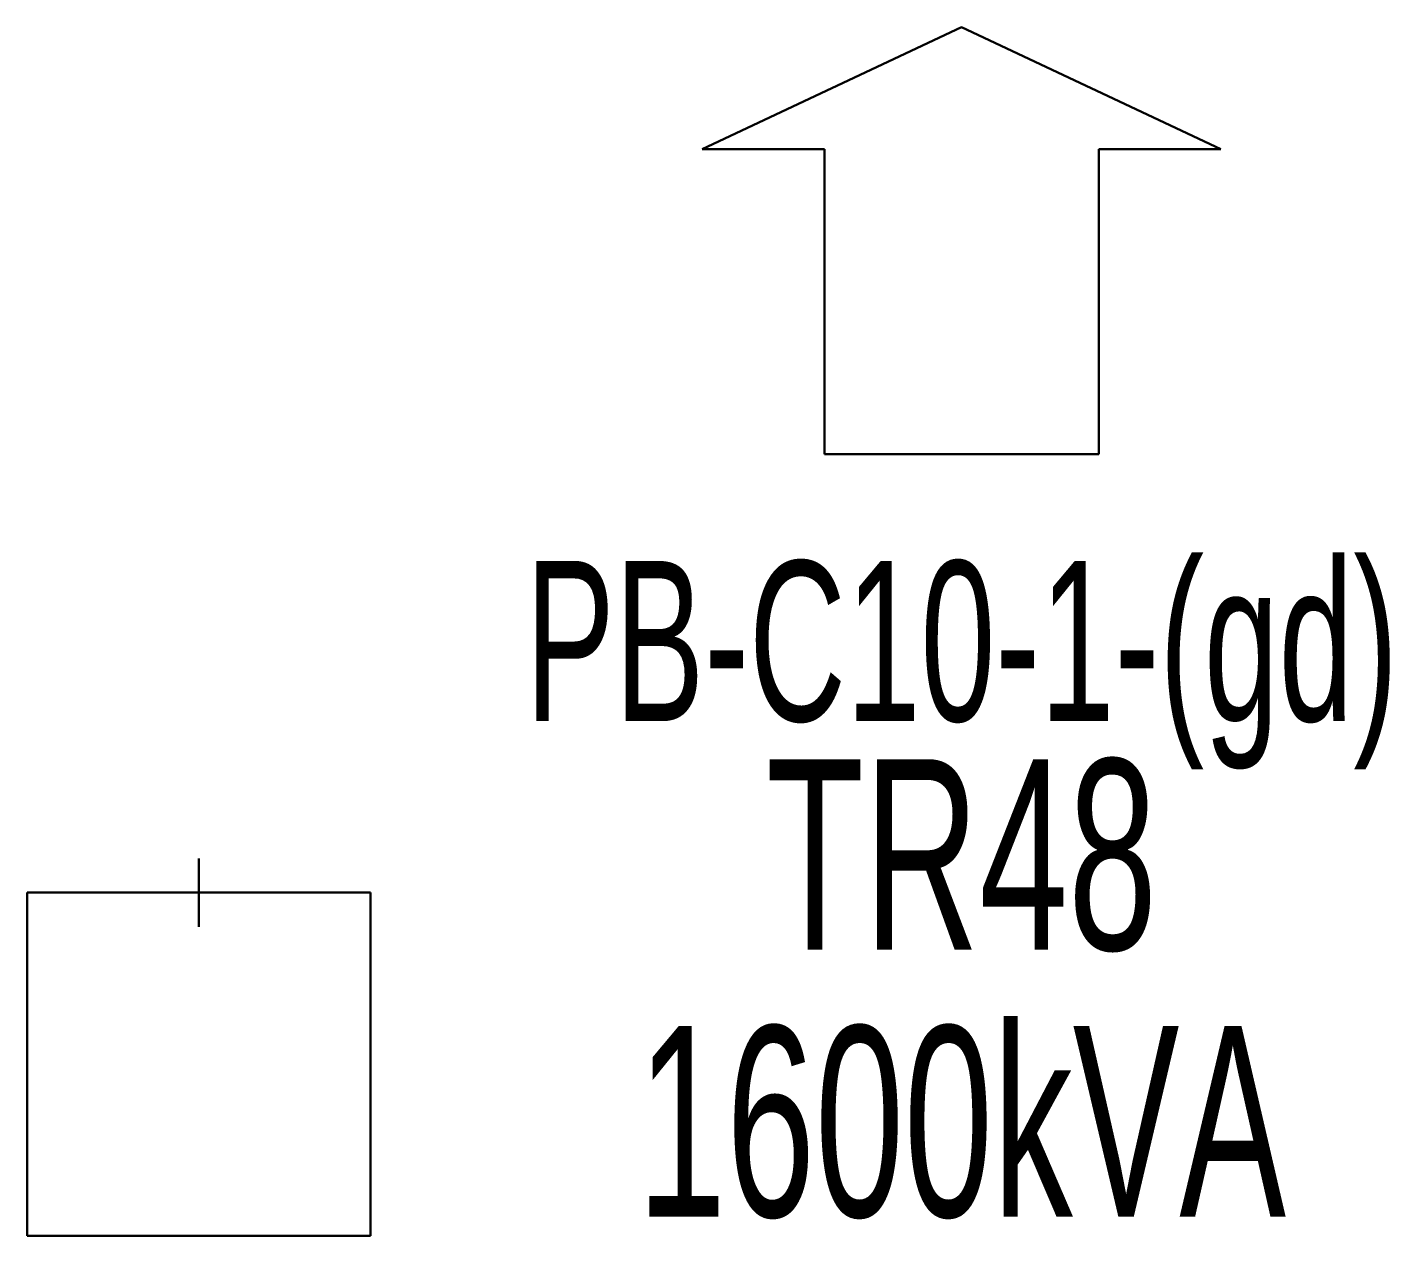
# Model space of a CAD drawing. Header units: millimetres. Extents: x 415613 to 418320, y 4041404 to 4044577.
# Drawn here: x 418010.71 to 418028.57, y 4041403.77 to 4041419.62 of the extents above; entities that cross this region are included whole.
import ezdxf
from ezdxf.enums import TextEntityAlignment as Align

# ---------------------------------------------------------------- set-up
doc = ezdxf.new("R2010")
doc.units = ezdxf.units.MM
doc.layers.add('TRAFO_MEVCUT', color=5, linetype='Continuous', lineweight=30)
doc.styles.get("Standard").update_dxf_attribs({"font": 'Arial'})

# ---------------------------------------------------------------- blocks, each defined once
blk = doc.blocks.new('MEV_BINA_KARE')
at = {"layer": 'TRAFO_MEVCUT', "linetype": 'Continuous'}
for p, q in [((0, 1.8), (0, 2.7)), ((-2.25, -2.25), (-2.25, 2.25)), ((-2.25, 2.25), (2.25, 2.25)), ((2.25, 2.25), (2.25, -2.25)), ((2.25, -2.25), (-2.25, -2.25))]:
    blk.add_line(p, q, dxfattribs=at)
blk = doc.blocks.new('MEV_BETKOSK')
at = {"layer": 'TRAFO_MEVCUT', "linetype": 'Continuous'}
for p, q in [((-3.4, 2), (0, 3.6)), ((0, 3.6), (3.4, 2)), ((-1.8, 2), (-3.4, 2)), ((-1.8, -2), (-1.8, 2)), ((3.4, 2), (1.8, 2)), ((1.8, 2), (1.8, -2)), ((1.8, -2), (-1.8, -2))]:
    blk.add_line(p, q, dxfattribs=at)

msp = doc.modelspace()

# ---------------------------------------------------------------- block references
at = {"layer": 'TRAFO_MEVCUT'}
for name, p in [('MEV_BETKOSK', (418022.957027, 4041416.02398)), ('MEV_BINA_KARE', (418012.957027, 4041406.02398))]:
    msp.add_blockref(name, p, dxfattribs=at)

# ---------------------------------------------------------------- texts
at = {"layer": 'TRAFO_MEVCUT', "width": 0.6}
for s, height, p in [('PB-C10-1-(gd)', 2.1, (418022.957027, 4041410.52398)), ('TR48', 2.5, (418022.957027, 4041407.52398)), ('1600kVA', 2.5, (418022.957027, 4041404.02398))]:
    msp.add_text(s, height=height, dxfattribs=at).set_placement(p, align=Align.CENTER)

doc.saveas('drawing.dxf')
